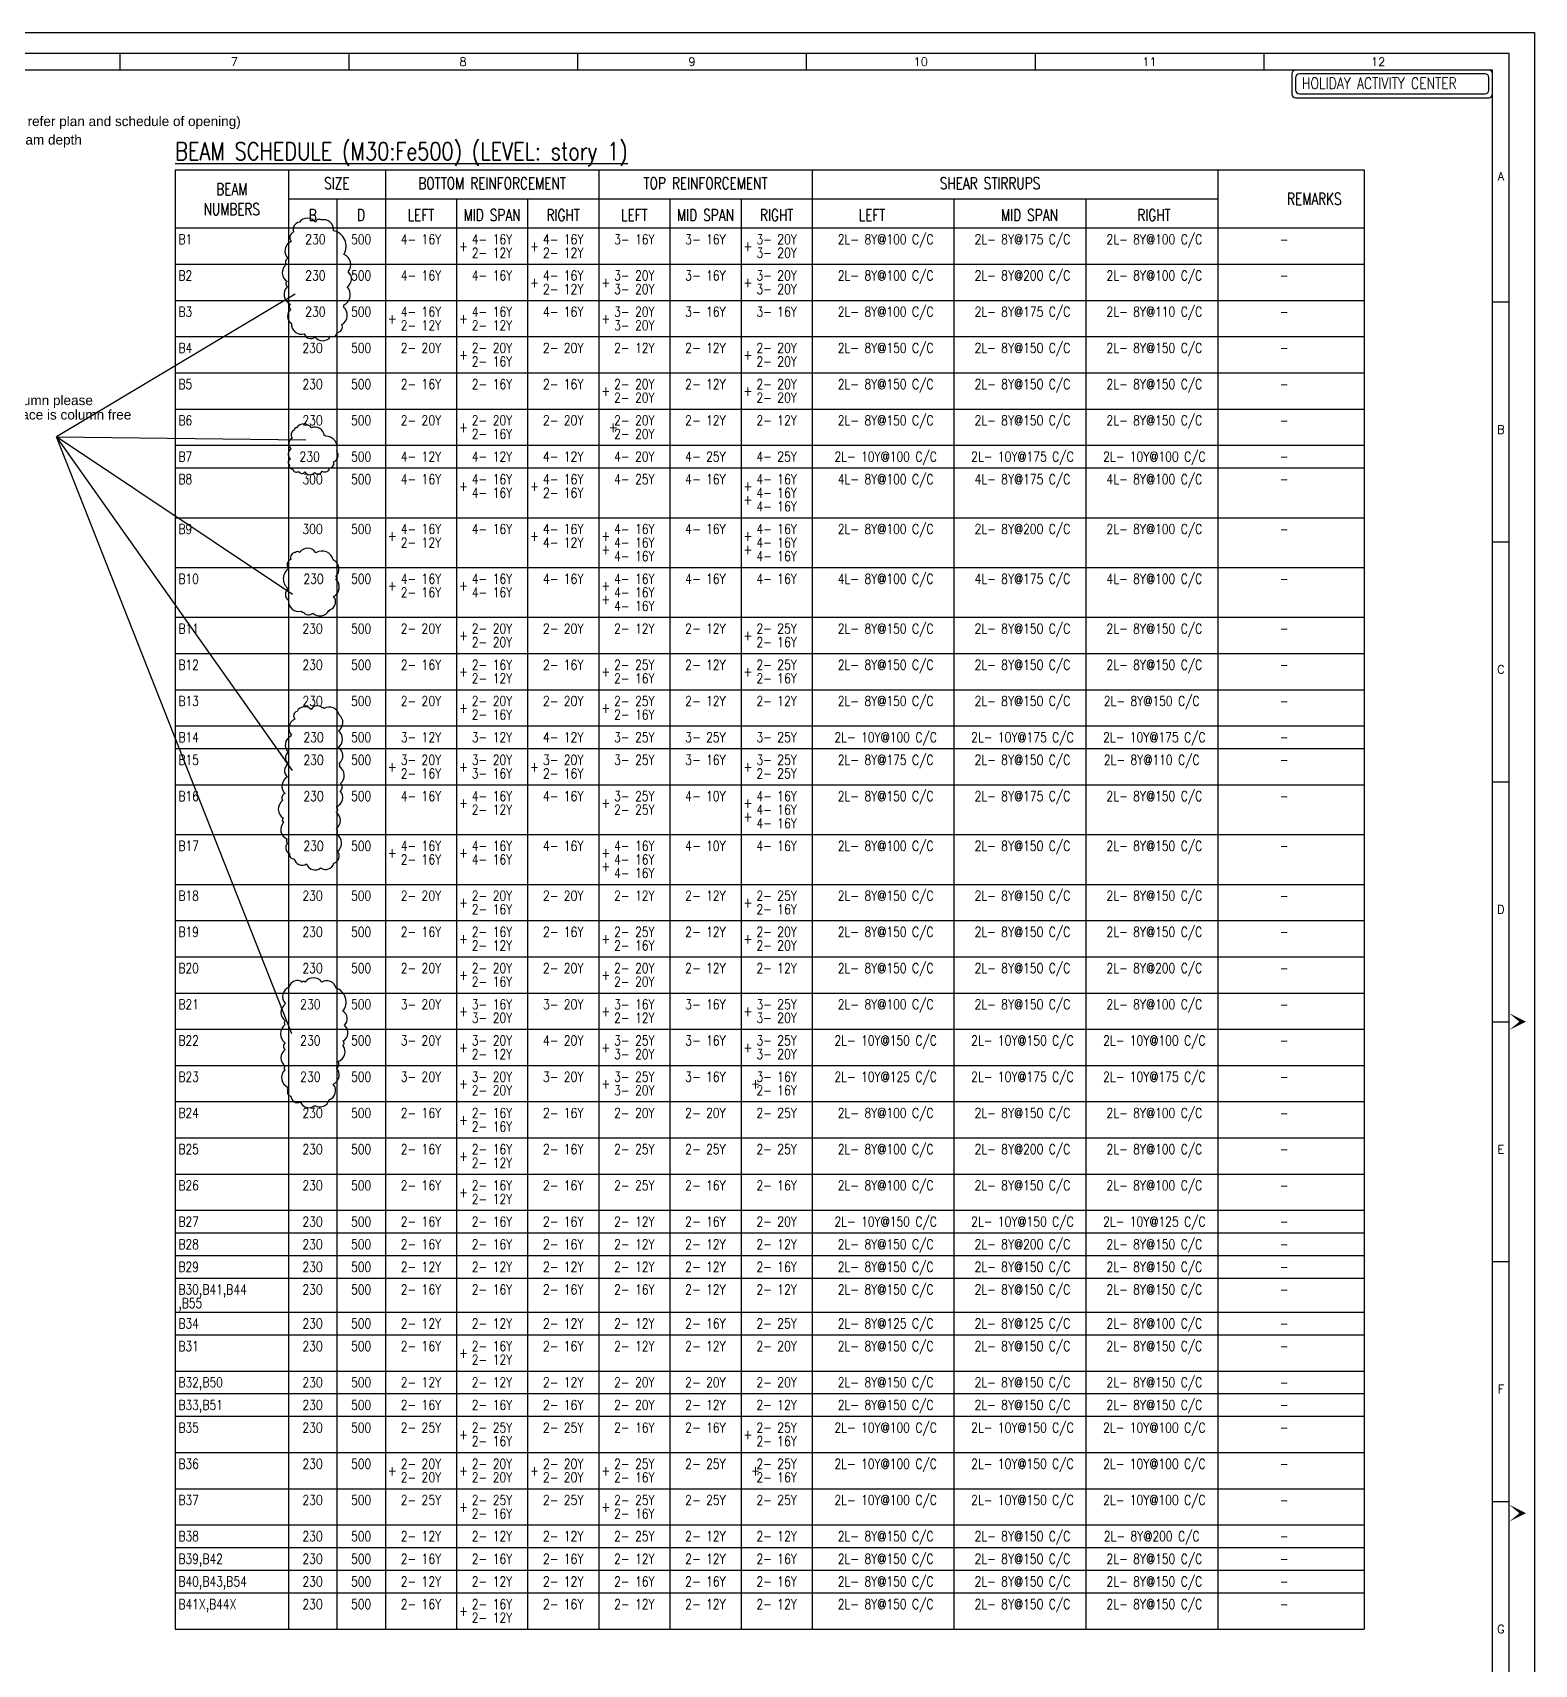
# Model space of a CAD drawing. Header units: millimetres. Extents: x 2659630 to 6742168, y -2425387 to -732288.
# Drawn here: x 4057811 to 4104254, y -1225557 to -1175093 of the extents above; entities that cross this region are included whole.
import ezdxf
from ezdxf.enums import TextEntityAlignment as Align

# ---------------------------------------------------------------- set-up
doc = ezdxf.new("R2010")
doc.units = ezdxf.units.MM
for name, color, linetype in [('FRAME TABLE', 5, 'Continuous'), ('PNA', 8, 'Continuous'), ('REVISION CLOUD', 7, 'Continuous'), ('S-TITIL', 6, 'Continuous'), ('Schedule Border', 60, 'Continuous'), ('TEXT MIDIUM', 2, 'Continuous'), ('TEXT SHEDULE BEAM', 4, 'Continuous'), ('TITLE', 6, 'Continuous')]:
    doc.layers.add(name, color=color, linetype=linetype)
doc.layers.add('licensing text', color=7, linetype='Continuous', lineweight=5)
doc.styles.add('Arial', font='arial.ttf', dxfattribs={"height": 123})
doc.styles.add('ROMANS', font='r.shx', dxfattribs={"width": 0.7})

# ---------------------------------------------------------------- blocks, each defined once
blk = doc.blocks.new('FOLDER')
at = {"layer": 'PNA'}
for points in [[(-1250, 2500), (0, 0), (0, 1000)], [(1250, 2500), (0, 0), (0, 1000)]]:
    blk.add_solid(points, dxfattribs=at)
blk = doc.blocks.new('A1_SHEET.')
at = {"flags": 128}
blk.add_lwpolyline([(0, 0), (0, 594), (841, 594), (841, 0)], close=True, dxfattribs=at)
at = {"layer": 'PNA'}
for p, q in [((418, 587.8), (418, 582.8)), ((486.42, 587.8), (486.42, 582.8)), ((554.83, 587.8), (554.83, 582.8)), ((623.25, 587.8), (623.25, 582.8)), ((691.67, 587.8), (691.67, 582.8)), ((760.08, 587.8), (760.08, 582.8)), ((828.5, 513.45), (833.5, 513.45)), ((828.5, 441.7), (833.5, 441.7)), ((828.5, 369.95), (833.5, 369.95)), ((828.5, 298.2), (833.5, 298.2)), ((828.5, 226.45), (833.5, 226.45)), ((828.5, 154.7), (833.5, 154.7))]:
    blk.add_line(p, q, dxfattribs=at)
at = {"layer": 'PNA', "color": 1}
for points in [[(7.5, 6.2), (833.5, 6.2), (833.5, 587.8), (7.5, 587.8)], [(17.5, 11.2), (828.5, 11.2), (828.5, 582.8), (17.5, 582.8)]]:
    blk.add_lwpolyline(points, close=True, dxfattribs=at)
at = {"layer": 'PNA', "xscale": 0.0020000000001672, "yscale": 0.0020000000001672, "zscale": 0.0020000000001672, "rotation": 90}
for p in [(838.5, 298.2), (838.5, 151.2)]:
    blk.add_blockref('FOLDER', p, dxfattribs=at)
at = {"layer": 'PNA', "style": 'ROMANS'}
for s, p in [('7', (452.22, 585.3)), ('8', (520.63, 585.3)), ('9', (589.05, 585.3)), ('10', (657.47, 585.3)), ('11', (725.88, 585.3)), ('12', (794.3, 585.3)), ('A', (831, 551.05)), ('B', (831, 475.3)), ('C', (831, 403.55)), ('D', (831, 331.8)), ('E', (831, 260.05)), ('F', (831, 188.3)), ('G', (831, 116.55))]:
    blk.add_text(s, height=2.5, dxfattribs=at).set_placement(p, align=Align.MIDDLE)

msp = doc.modelspace()

# ---------------------------------------------------------------- linework, layer by layer
at = {"layer": 'FRAME TABLE', "color": 7}
for p, q in [((4062219.478, -1179334.581), (4062219.478, -1181134.581)), ((4062219.478, -1179334.581), (4098991.937, -1179334.581)), ((4065719.478, -1179334.581), (4065719.478, -1181134.581)), ((4068719.478, -1179334.581), (4068719.478, -1181134.581)), ((4075319.478, -1179334.581), (4075319.478, -1181134.581)), ((4081919.478, -1179334.581), (4081919.478, -1181134.581)), ((4094461.248, -1179334.581), (4094461.248, -1181134.581)), ((4098991.937, -1179334.581), (4098991.937, -1181134.581)), ((4067219.478, -1180234.581), (4067219.478, -1181134.581)), ((4070919.478, -1180234.581), (4070919.478, -1181134.581)), ((4073119.478, -1180234.581), (4073119.478, -1181134.581)), ((4077519.478, -1180234.581), (4077519.478, -1181134.581)), ((4079719.478, -1180234.581), (4079719.478, -1181134.581)), ((4086300.068, -1180234.581), (4086300.068, -1181134.581)), ((4090380.658, -1180234.581), (4090380.658, -1181134.581)), ((4062219.478, -1181134.581), (4062219.478, -1224464.581)), ((4062219.478, -1181134.581), (4098991.937, -1181134.581)), ((4065719.478, -1181134.581), (4065719.478, -1224464.581)), ((4067219.478, -1181134.581), (4067219.478, -1224464.581)), ((4068719.478, -1181134.581), (4068719.478, -1224464.581)), ((4070919.478, -1181134.581), (4070919.478, -1224464.581)), ((4073119.478, -1181134.581), (4073119.478, -1224464.581)), ((4075319.478, -1181134.581), (4075319.478, -1224464.581)), ((4077519.478, -1181134.581), (4077519.478, -1224464.581)), ((4079719.478, -1181134.581), (4079719.478, -1224464.581)), ((4081919.478, -1181134.581), (4081919.478, -1224464.581)), ((4086300.068, -1181134.581), (4086300.068, -1224464.581)), ((4090380.658, -1181134.581), (4090380.658, -1224464.581)), ((4094461.248, -1181134.581), (4094461.248, -1224464.581)), ((4098991.937, -1181134.581), (4098991.937, -1224464.581)), ((4062219.478, -1224464.581), (4098991.937, -1224464.581))]:
    msp.add_line(p, q, dxfattribs=at)
at = {"layer": 'FRAME TABLE'}
for p, q in [((4065719.478, -1180234.581), (4094461.248, -1180234.581)), ((4062219.478, -1182254.581), (4098991.937, -1182254.581)), ((4062219.478, -1183374.581), (4098991.937, -1183374.581)), ((4062219.478, -1184494.581), (4098991.937, -1184494.581)), ((4062219.478, -1184494.581), (4098991.937, -1184494.581)), ((4062219.478, -1185614.581), (4098991.937, -1185614.581)), ((4062219.478, -1186734.581), (4098991.937, -1186734.581)), ((4062219.478, -1187854.581), (4098991.937, -1187854.581)), ((4062219.478, -1187854.581), (4098991.937, -1187854.581)), ((4062219.478, -1188554.581), (4098991.937, -1188554.581)), ((4062219.478, -1190094.581), (4098991.937, -1190094.581)), ((4062219.478, -1191634.581), (4098991.937, -1191634.581)), ((4062219.478, -1193174.581), (4098991.937, -1193174.581)), ((4062219.478, -1193174.581), (4098991.937, -1193174.581)), ((4062219.478, -1194294.581), (4098991.937, -1194294.581)), ((4062219.478, -1195414.581), (4098991.937, -1195414.581)), ((4062219.478, -1196534.581), (4098991.937, -1196534.581)), ((4062219.478, -1196534.581), (4098991.937, -1196534.581)), ((4062219.478, -1197234.581), (4098991.937, -1197234.581)), ((4062219.478, -1198354.581), (4098991.937, -1198354.581)), ((4062219.478, -1199894.581), (4098991.937, -1199894.581)), ((4062219.478, -1201434.581), (4098991.937, -1201434.581)), ((4062219.478, -1201434.581), (4098991.937, -1201434.581)), ((4062219.478, -1202554.581), (4098991.937, -1202554.581)), ((4062219.478, -1203674.581), (4098991.937, -1203674.581)), ((4062219.478, -1204794.581), (4098991.937, -1204794.581)), ((4062219.478, -1204794.581), (4098991.937, -1204794.581)), ((4062219.478, -1205914.581), (4098991.937, -1205914.581)), ((4062219.478, -1207034.581), (4098991.937, -1207034.581)), ((4062219.478, -1208154.581), (4098991.937, -1208154.581)), ((4062219.478, -1208154.581), (4098991.937, -1208154.581)), ((4062219.478, -1209274.581), (4098991.937, -1209274.581)), ((4062219.478, -1210394.581), (4098991.937, -1210394.581)), ((4062219.478, -1211514.581), (4098991.937, -1211514.581)), ((4062219.478, -1212214.581), (4098991.937, -1212214.581)), ((4062219.478, -1212914.581), (4098991.937, -1212914.581)), ((4062219.478, -1213614.581), (4098991.937, -1213614.581)), ((4062219.478, -1214664.581), (4098991.937, -1214664.581)), ((4062219.478, -1215364.581), (4098991.937, -1215364.581)), ((4062219.478, -1216484.581), (4098991.937, -1216484.581)), ((4062219.478, -1217184.581), (4098991.937, -1217184.581)), ((4062219.478, -1217884.581), (4098991.937, -1217884.581)), ((4062219.478, -1219004.581), (4098991.937, -1219004.581)), ((4062219.478, -1220124.581), (4098991.937, -1220124.581)), ((4062219.478, -1221244.581), (4098991.937, -1221244.581)), ((4062219.478, -1221944.581), (4098991.937, -1221944.581)), ((4062219.478, -1222644.581), (4098991.937, -1222644.581)), ((4062219.478, -1223344.581), (4098991.937, -1223344.581))]:
    msp.add_line(p, q, dxfattribs=at)
at = {"layer": 'REVISION CLOUD', "ltscale": 2500}
for points in [[(4067114.594, -1181219.836, 0.52056705), (4066735.768, -1180886.345, 0.52056705), (4066735.768, -1180886.345, 0.52056705), (4066555.378, -1180958.451, 0.52056705), (4066059.3, -1180958.451, 0.52056705), (4065887.926, -1181255.889, 0.52056705), (4065806.753, -1181553.329, 0.52056705), (4065707.537, -1182076.098, 0.52056705), (4065707.537, -1182076.098, 0.52056705), (4065653.421, -1182265.38, 0.52056705), (4065680.479, -1182788.149, 0.52056705), (4065680.479, -1182788.149, 0.52056705), (4065689.5, -1182941.375, 0.52056705), (4065779.695, -1183491.186, 0.52056705), (4065779.695, -1183491.186, 0.52056705), (4065797.732, -1183653.426, 0.52056705), (4065815.774, -1184086.065, 0.52056705), (4066212.631, -1184410.544, 0.52056705), (4066212.631, -1184410.544, 0.52056705), (4066546.357, -1184509.689, 0.52056705), (4067024.394, -1184482.65, 0.52056705), (4067231.846, -1184365.477, 0.52056705), (4067376.162, -1184122.118, 0.52056705), (4067421.257, -1183581.32, 0.52056705), (4067421.257, -1183581.32, 0.52056705), (4067421.257, -1183518.228, 0.52056705), (4067538.515, -1182950.389, 0.52056705), (4067538.515, -1182950.389, 0.52056705), (4067565.572, -1182490.712, 0.52056705), (4067439.299, -1181949.914, 0.52056705), (4067439.299, -1181949.914, 0.52056705), (4067114.594, -1181219.836)], [(4066435.239, -1187319.217, 0.52056705), (4065970.392, -1187310.453, 0.52056705), (4065908.997, -1187380.569, 0.52056705), (4065838.83, -1187634.74, 0.52056705), (4065803.749, -1187967.792, 0.52056705), (4065786.209, -1188274.551, 0.52056705), (4065751.127, -1188476.135, 0.52056705), (4065856.376, -1188590.074, 0.52056705), (4066031.786, -1188668.955, 0.52056705), (4066233.51, -1188677.719, 0.52056705), (4066531.714, -1188695.248, 0.52056705), (4066768.519, -1188660.19, 0.52056705), (4066996.556, -1188555.016, 0.52056705), (4067119.35, -1188362.196, 0.52056705), (4067215.825, -1188046.673, 0.52056705), (4066873.767, -1187573.389, 0.52056705), (4066873.767, -1187573.389, 0.52056705), (4066829.918, -1187555.859, 0.52056705), (4066435.239, -1187319.217)], [(4066572.352, -1191178.439, 0.52056705), (4066059.568, -1191169.603, 0.52056705), (4066059.568, -1191169.603, 0.52056705), (4065944.636, -1191169.603, 0.52056705), (4065794.338, -1191390.476, 0.52056705), (4065723.609, -1191673.194, 0.52056705), (4065723.609, -1192291.636, 0.52056705), (4065723.609, -1192291.636, 0.52056705), (4065723.609, -1192653.867, 0.52056705), (4066112.615, -1192980.759, 0.52056705), (4066112.615, -1192980.759, 0.52056705), (4066183.345, -1193007.263, 0.52056705), (4066475.096, -1193042.604, 0.52056705), (4066970.197, -1192963.09, 0.52056705), (4066970.197, -1192963.09, 0.52056705), (4067014.401, -1192936.585, 0.52056705), (4067120.495, -1192530.177, 0.52056705), (4067191.224, -1192000.085, 0.52056705), (4067191.224, -1192000.085, 0.52056705), (4067191.224, -1191911.735, 0.52056705), (4067102.812, -1191399.312, 0.52056705), (4067102.812, -1191399.312, 0.52056705), (4066572.352, -1191178.439)], [(4067286.15, -1196190.717, 0.52056705), (4066823.648, -1195995.182, 0.52056705), (4066823.648, -1195995.182, 0.52056705), (4066770.282, -1195977.403, 0.52056705), (4066423.407, -1196030.733, 0.52056705), (4065987.588, -1196084.06, 0.52056705), (4065916.433, -1196324.038, 0.52056705), (4065818.6, -1196821.769, 0.52056705), (4065818.6, -1196821.769, 0.52056705), (4065791.917, -1196848.432, 0.52056705), (4065720.762, -1197346.163, 0.52056705), (4065720.762, -1197346.163, 0.52056705), (4065720.762, -1197346.163, 0.52056705), (4065720.762, -1197701.686, 0.52056705), (4065694.079, -1198110.536, 0.52056705), (4065622.924, -1198626.043, 0.52056705), (4065622.924, -1198626.043, 0.52056705), (4065542.875, -1198839.357, 0.52056705), (4065560.663, -1199390.415, 0.52056705), (4065560.663, -1199390.415, 0.52056705), (4065569.558, -1199514.848, 0.52056705), (4065685.185, -1200039.242, 0.52056705), (4065685.185, -1200039.242, 0.52056705), (4065694.079, -1200163.675, 0.52056705), (4065756.339, -1200483.646, 0.52056705), (4065898.644, -1200643.63, 0.52056705), (4066281.097, -1200803.615, 0.52056705), (4066716.915, -1200928.047, 0.52056705), (4067126.051, -1200776.951, 0.52056705), (4067241.678, -1200412.541, 0.52056705), (4067206.1, -1199879.258, 0.52056705), (4067206.1, -1199879.258, 0.52056705), (4067197.206, -1199719.274, 0.52056705), (4067197.206, -1199203.767, 0.52056705), (4067197.206, -1199203.767, 0.52056705), (4067206.1, -1199034.892, 0.52056705), (4067321.727, -1198546.049, 0.52056705), (4067321.727, -1198546.049, 0.52056705), (4067330.621, -1198314.962, 0.52056705), (4067295.044, -1197790.567, 0.52056705), (4067295.044, -1197790.567, 0.52056705), (4067286.15, -1197701.686, 0.52056705), (4067259.467, -1197195.067, 0.52056705), (4067259.467, -1197195.067, 0.52056705), (4067268.361, -1196688.448, 0.52056705), (4067268.361, -1196688.448, 0.52056705), (4067286.15, -1196190.717)], [(4067194.192, -1204642.487, 0.52056705), (4066751.358, -1204456.911, 0.52056705), (4066237.096, -1204456.911, 0.52056705), (4066237.096, -1204456.911, 0.52056705), (4066151.384, -1204456.911, 0.52056705), (4065737.122, -1204613.938, 0.52056705), (4065622.843, -1205113.563, 0.52056705), (4065622.843, -1205113.563, 0.52056705), (4065622.843, -1205142.115, 0.52056705), (4065622.843, -1205656.016, 0.52056705), (4065622.843, -1205656.016, 0.52056705), (4065622.843, -1205770.215, 0.52056705), (4065622.843, -1206341.217, 0.52056705), (4065622.843, -1206341.217, 0.52056705), (4065622.843, -1206541.069, 0.52056705), (4065622.843, -1207054.969, 0.52056705), (4065622.843, -1207054.969, 0.52056705), (4065608.554, -1207169.169, 0.52056705), (4065708.55, -1207711.621, 0.52056705), (4065708.55, -1207711.621, 0.52056705), (4065708.55, -1207811.547, 0.52056705), (4065794.262, -1207982.848, 0.52056705), (4066094.244, -1208168.424, 0.52056705), (4066537.083, -1208268.347, 0.52056705), (4066979.917, -1208097.047, 0.52056705), (4067108.48, -1207611.695, 0.52056705), (4067108.48, -1207611.695, 0.52056705), (4067108.48, -1207611.695, 0.52056705), (4067208.476, -1207112.07, 0.52056705), (4067208.476, -1207112.07, 0.52056705), (4067251.332, -1206912.218, 0.52056705), (4067408.467, -1206412.593, 0.52056705), (4067408.467, -1206412.593, 0.52056705), (4067408.467, -1206284.118, 0.52056705), (4067451.323, -1205784.491, 0.52056705), (4067451.323, -1205784.491, 0.52056705), (4067408.467, -1205356.24, 0.52056705), (4067194.192, -1204642.487)]]:
    msp.add_lwpolyline(points, format="xyb", dxfattribs=at)
for points in [[(4065927.088, -1183184.703), (4058551.657, -1187595.388), (4066256.435, -1187685.971)], [(4065850.427, -1192472.752), (4058551.657, -1187595.388)], [(4065822.753, -1206055.716), (4058551.657, -1187595.388)], [(4065850.56, -1197915.453), (4058556.234, -1187607.008)]]:
    msp.add_lwpolyline(points, dxfattribs=at)
at = {"layer": 'Schedule Border'}
msp.add_line((4062219.478, -1181134.581), (4098991.937, -1181134.581), dxfattribs=at)
at = {"layer": 'TITLE', "color": 2}
for points in [[(4102844.581, -1176250.603), (4096869.659, -1176250.603, 0.414213562), (4096752.992, -1176367.269), (4096752.992, -1176989.492, 0.414213562), (4096869.659, -1177106.158), (4102844.581, -1177106.158, 0.414213562), (4102961.248, -1176989.492), (4102961.248, -1176367.269, 0.414213562)], [(4102727.915, -1176367.269), (4096986.325, -1176367.269, 0.414213562), (4096869.659, -1176483.936), (4096869.659, -1176872.825, 0.414213562), (4096986.325, -1176989.492), (4102727.915, -1176989.492, 0.414213562), (4102844.581, -1176872.825), (4102844.581, -1176483.936, 0.414213562)]]:
    msp.add_lwpolyline(points, format="xyb", close=True, dxfattribs=at)

# ---------------------------------------------------------------- block references
at = {"xscale": 103.4096789536267, "yscale": 103.4096789536267, "zscale": 103.4096789536267}
msp.add_blockref('A1_SHEET.', (4017286.329, -1236518.147), dxfattribs=at)

# ---------------------------------------------------------------- texts
at = {"layer": 'licensing text', "style": 'Arial'}
for s, p in [("door height ('HD2' refer plan and schedule of opening)", (4054186.975, -1177982.783)), ('is clashing with beam depth', (4054186.975, -1178554.876)), ('No column please', (4056320.812, -1186612.094)), ('the space is column free', (4056320.812, -1187058.274))]:
    msp.add_text(s, height=300, rotation=359.999975, dxfattribs=at).set_placement(p)
at = {"layer": 'REVISION CLOUD', "ltscale": 2500, "style": 'ROMANS', "width": 0.8}
for p in [(4066555.714, -1181484.581), (4066555.714, -1182604.581), (4066555.714, -1183724.581), (4066378.961, -1188204.581), (4066499.688, -1191984.581), (4066499.688, -1196884.581), (4066499.688, -1197584.581), (4066499.688, -1198704.581), (4066499.688, -1200244.581), (4066400.528, -1205144.581), (4066400.528, -1206264.581), (4066400.528, -1207384.581)]:
    msp.add_text('230', height=304, dxfattribs=at).set_placement(p, align=Align.MIDDLE_CENTER)
at = {"layer": 'S-TITIL', "style": 'ROMANS', "width": 0.8}
msp.add_text('HOLIDAY ACTIVITY CENTER', height=350, dxfattribs=at).set_placement((4097065.656, -1176660.095), align=Align.MIDDLE_LEFT)
at = {"layer": 'TEXT MIDIUM', "style": 'ROMANS', "width": 0.75}
for s, p in [('BEAM', (4063969.478, -1179934.581)), ('REMARKS', (4097450.167, -1180234.581)), ('B', (4066469.478, -1180734.581)), ('D', (4067969.478, -1180734.581)), ('LEFT', (4069819.478, -1180734.581)), ('MID SPAN', (4072019.478, -1180734.581)), ('RIGHT', (4074219.478, -1180734.581)), ('LEFT', (4076419.478, -1180734.581)), ('MID SPAN', (4078619.478, -1180734.581)), ('RIGHT', (4080819.478, -1180734.581)), ('LEFT', (4083769.478, -1180734.581)), ('MID SPAN', (4088639.478, -1180734.581)), ('RIGHT', (4092489.478, -1180734.581))]:
    msp.add_text(s, height=364.8, dxfattribs=at).set_placement(p, align=Align.MIDDLE)
for s, p in [('SIZE', (4067219.478, -1179934.581)), ('BOTTOM REINFORCEMENT', (4072019.478, -1179934.581)), ('TOP REINFORCEMENT', (4078619.478, -1179934.581)), ('SHEAR STIRRUPS', (4087419.478, -1179934.581)), ('NUMBERS', (4063969.478, -1180734.581))]:
    msp.add_text(s, height=364.8, dxfattribs=at).set_placement(p, align=Align.CENTER)
at = {"layer": 'TEXT SHEDULE BEAM', "style": 'ROMANS', "width": 0.8}
for s, p in [('B1', (4062319.478, -1181484.581)), ('B2', (4062319.478, -1182604.581)), ('B3', (4062319.478, -1183724.581)), ('B4', (4062319.478, -1184844.581)), ('B5', (4062319.478, -1185964.581)), ('B6', (4062319.478, -1187084.581)), ('B7', (4062319.478, -1188204.581)), ('B8', (4062319.478, -1188904.581)), ('B9', (4062319.478, -1190444.581)), ('B10', (4062319.478, -1191984.581)), ('B11', (4062319.478, -1193524.581)), ('B12', (4062319.478, -1194644.581)), ('B13', (4062319.478, -1195764.581)), ('B14', (4062319.478, -1196884.581)), ('B15', (4062319.478, -1197584.581)), ('B16', (4062319.478, -1198704.581)), ('B17', (4062319.478, -1200244.581)), ('B18', (4062319.478, -1201784.581)), ('B19', (4062319.478, -1202904.581)), ('B20', (4062319.478, -1204024.581)), ('B21', (4062319.478, -1205144.581)), ('B22', (4062319.478, -1206264.581)), ('B23', (4062319.478, -1207384.581)), ('B24', (4062319.478, -1208504.581)), ('B25', (4062319.478, -1209624.581)), ('B26', (4062319.478, -1210744.581)), ('B27', (4062319.478, -1211864.581)), ('B28', (4062319.478, -1212564.581)), ('B29', (4062319.478, -1213264.581)), ('B30,B41,B44', (4062319.478, -1213964.581)), (',B55', (4062319.478, -1214384.581)), ('B34', (4062319.478, -1215014.581)), ('B31', (4062319.478, -1215714.581)), ('B32,B50', (4062319.478, -1216834.581)), ('B33,B51', (4062319.478, -1217534.581)), ('B35', (4062319.478, -1218234.581)), ('B36', (4062319.478, -1219354.581)), ('B37', (4062319.478, -1220474.581)), ('B38', (4062319.478, -1221594.581)), ('B39,B42', (4062319.478, -1222294.581)), ('B40,B43,B54', (4062319.478, -1222994.581)), ('B41X,B44X', (4062319.478, -1223694.581))]:
    msp.add_text(s, height=304, dxfattribs=at).set_placement(p, align=Align.MIDDLE_LEFT)
for s, p in [('500', (4067969.478, -1181484.581)), ('4- 16Y', (4069819.478, -1181484.581)), ('4- 16Y', (4072019.478, -1181484.581)), ('4- 16Y', (4074219.478, -1181484.581)), ('3- 16Y', (4076419.478, -1181484.581)), ('3- 16Y', (4078619.478, -1181484.581)), ('3- 20Y', (4080819.478, -1181484.581)), (' 2L- 8Y@100 C/C', (4084109.773, -1181484.581)), (' 2L- 8Y@175 C/C', (4088340.363, -1181484.581)), (' 2L- 8Y@100 C/C', (4092420.953, -1181484.581)), ('+', (4071134.409, -1181694.581)), ('2- 12Y', (4072019.478, -1181904.581)), ('+', (4073334.409, -1181694.581)), ('2- 12Y', (4074219.478, -1181904.581)), ('+', (4079934.409, -1181694.581)), ('3- 20Y', (4080819.478, -1181904.581)), ('-', (4096519.021, -1181484.581)), ('500', (4067969.478, -1182604.581)), ('4- 16Y', (4069819.478, -1182604.581)), ('4- 16Y', (4072019.478, -1182604.581)), ('+', (4073334.409, -1182814.581)), ('4- 16Y', (4074219.478, -1182604.581)), ('2- 12Y', (4074219.478, -1183024.581)), ('+', (4075534.409, -1182814.581)), ('3- 20Y', (4076419.478, -1182604.581)), ('3- 20Y', (4076419.478, -1183024.581)), ('3- 16Y', (4078619.478, -1182604.581)), ('+', (4079934.409, -1182814.581)), ('3- 20Y', (4080819.478, -1182604.581)), ('3- 20Y', (4080819.478, -1183024.581)), (' 2L- 8Y@100 C/C', (4084109.773, -1182604.581)), (' 2L- 8Y@200 C/C', (4088340.363, -1182604.581)), (' 2L- 8Y@100 C/C', (4092420.953, -1182604.581)), ('-', (4096519.021, -1182604.581)), ('500', (4067969.478, -1183724.581)), ('+', (4068934.409, -1183934.581)), ('4- 16Y', (4069819.478, -1183724.581)), ('+', (4071134.409, -1183934.581)), ('4- 16Y', (4072019.478, -1183724.581)), ('4- 16Y', (4074219.478, -1183724.581)), ('+', (4075534.409, -1183934.581)), ('3- 20Y', (4076419.478, -1183724.581)), ('3- 16Y', (4078619.478, -1183724.581)), ('3- 16Y', (4080819.478, -1183724.581)), (' 2L- 8Y@100 C/C', (4084109.773, -1183724.581)), (' 2L- 8Y@175 C/C', (4088340.363, -1183724.581)), (' 2L- 8Y@110 C/C', (4092420.953, -1183724.581)), ('-', (4096519.021, -1183724.581)), ('2- 12Y', (4069819.478, -1184144.581)), ('2- 12Y', (4072019.478, -1184144.581)), ('3- 20Y', (4076419.478, -1184144.581)), ('230', (4066469.478, -1184844.581)), ('500', (4067969.478, -1184844.581)), ('2- 20Y', (4069819.478, -1184844.581)), ('2- 20Y', (4072019.478, -1184844.581)), ('2- 20Y', (4074219.478, -1184844.581)), ('2- 12Y', (4076419.478, -1184844.581)), ('2- 12Y', (4078619.478, -1184844.581)), ('2- 20Y', (4080819.478, -1184844.581)), (' 2L- 8Y@150 C/C', (4084109.773, -1184844.581)), (' 2L- 8Y@150 C/C', (4088340.363, -1184844.581)), (' 2L- 8Y@150 C/C', (4092420.953, -1184844.581)), ('-', (4096519.021, -1184844.581)), ('+', (4071134.409, -1185054.581)), ('2- 16Y', (4072019.478, -1185264.581)), ('+', (4079934.409, -1185054.581)), ('2- 20Y', (4080819.478, -1185264.581)), ('230', (4066469.478, -1185964.581)), ('500', (4067969.478, -1185964.581)), ('2- 16Y', (4069819.478, -1185964.581)), ('2- 16Y', (4072019.478, -1185964.581)), ('2- 16Y', (4074219.478, -1185964.581)), ('2- 20Y', (4076419.478, -1185964.581)), ('2- 12Y', (4078619.478, -1185964.581)), ('2- 20Y', (4080819.478, -1185964.581)), (' 2L- 8Y@150 C/C', (4084109.773, -1185964.581)), (' 2L- 8Y@150 C/C', (4088340.363, -1185964.581)), (' 2L- 8Y@150 C/C', (4092420.953, -1185964.581)), ('+', (4075534.409, -1186174.581)), ('2- 20Y', (4076419.478, -1186384.581)), ('+', (4079934.409, -1186174.581)), ('2- 20Y', (4080819.478, -1186384.581)), ('-', (4096519.021, -1185964.581)), (' 2L- 8Y@150 C/C', (4084109.773, -1187084.581)), (' 2L- 8Y@150 C/C', (4088340.363, -1187084.581)), (' 2L- 8Y@150 C/C', (4092420.953, -1187084.581)), ('230', (4066469.478, -1187084.581)), ('500', (4067969.478, -1187084.581)), ('2- 20Y', (4069819.478, -1187084.581)), ('+', (4071134.409, -1187294.581)), ('2- 20Y', (4072019.478, -1187084.581)), ('2- 16Y', (4072019.478, -1187504.581)), ('2- 20Y', (4074219.478, -1187084.581)), ('+', (4075769.478, -1187294.581)), ('2- 20Y', (4076419.478, -1187084.581)), ('2- 20Y', (4076419.478, -1187504.581)), ('2- 12Y', (4078619.478, -1187084.581)), ('2- 12Y', (4080819.478, -1187084.581)), ('-', (4096519.021, -1187084.581)), ('500', (4067969.478, -1188204.581)), ('4- 12Y', (4069819.478, -1188204.581)), ('4- 12Y', (4072019.478, -1188204.581)), ('4- 12Y', (4074219.478, -1188204.581)), ('4- 20Y', (4076419.478, -1188204.581)), ('4- 25Y', (4078619.478, -1188204.581)), ('4- 25Y', (4080819.478, -1188204.581)), (' 2L- 10Y@100 C/C', (4084109.773, -1188204.581)), (' 2L- 10Y@175 C/C', (4088340.363, -1188204.581)), (' 2L- 10Y@100 C/C', (4092420.953, -1188204.581)), ('-', (4096519.021, -1188204.581)), ('-', (4096519.021, -1188204.581)), ('300', (4066469.478, -1188904.581)), ('500', (4067969.478, -1188904.581)), ('4- 16Y', (4069819.478, -1188904.581)), ('4- 16Y', (4072019.478, -1188904.581)), ('4- 16Y', (4074219.478, -1188904.581)), ('4- 25Y', (4076419.478, -1188904.581)), ('4- 16Y', (4078619.478, -1188904.581)), ('4- 16Y', (4080819.478, -1188904.581)), (' 4L- 8Y@100 C/C', (4084109.773, -1188904.581)), (' 4L- 8Y@175 C/C', (4088340.363, -1188904.581)), (' 4L- 8Y@100 C/C', (4092420.953, -1188904.581)), ('-', (4096519.021, -1188904.581)), ('+', (4071134.409, -1189114.581)), ('4- 16Y', (4072019.478, -1189324.581)), ('+', (4073334.409, -1189114.581)), ('2- 16Y', (4074219.478, -1189324.581)), ('+', (4079934.409, -1189114.581)), ('+', (4079934.409, -1189534.581)), ('4- 16Y', (4080819.478, -1189324.581)), ('4- 16Y', (4080819.478, -1189744.581)), ('300', (4066469.478, -1190444.581)), ('500', (4067969.478, -1190444.581)), ('4- 16Y', (4069819.478, -1190444.581)), ('4- 16Y', (4072019.478, -1190444.581)), ('4- 16Y', (4074219.478, -1190444.581)), ('4- 16Y', (4076419.478, -1190444.581)), ('4- 16Y', (4078619.478, -1190444.581)), ('4- 16Y', (4080819.478, -1190444.581)), (' 2L- 8Y@100 C/C', (4084109.773, -1190444.581)), (' 2L- 8Y@200 C/C', (4088340.363, -1190444.581)), (' 2L- 8Y@100 C/C', (4092420.953, -1190444.581)), ('+', (4068934.409, -1190654.581)), ('2- 12Y', (4069819.478, -1190864.581)), ('+', (4073334.409, -1190654.581)), ('4- 12Y', (4074219.478, -1190864.581)), ('+', (4075534.409, -1190654.581)), ('4- 16Y', (4076419.478, -1190864.581)), ('+', (4079934.409, -1190654.581)), ('4- 16Y', (4080819.478, -1190864.581)), ('-', (4096519.021, -1190444.581)), ('+', (4075534.409, -1191074.581)), ('4- 16Y', (4076419.478, -1191284.581)), ('+', (4079934.409, -1191074.581)), ('4- 16Y', (4080819.478, -1191284.581)), ('500', (4067969.478, -1191984.581)), ('4- 16Y', (4069819.478, -1191984.581)), ('4- 16Y', (4072019.478, -1191984.581)), ('4- 16Y', (4074219.478, -1191984.581)), ('4- 16Y', (4076419.478, -1191984.581)), ('4- 16Y', (4078619.478, -1191984.581)), ('4- 16Y', (4080819.478, -1191984.581)), (' 4L- 8Y@100 C/C', (4084109.773, -1191984.581)), (' 4L- 8Y@175 C/C', (4088340.363, -1191984.581)), (' 4L- 8Y@100 C/C', (4092420.953, -1191984.581)), ('+', (4068934.409, -1192194.581)), ('2- 16Y', (4069819.478, -1192404.581)), ('+', (4071134.409, -1192194.581)), ('4- 16Y', (4072019.478, -1192404.581)), ('+', (4075534.409, -1192194.581)), ('4- 16Y', (4076419.478, -1192404.581)), ('-', (4096519.021, -1191984.581)), ('+', (4075534.409, -1192614.581)), ('4- 16Y', (4076419.478, -1192824.581)), ('230', (4066469.478, -1193524.581)), ('500', (4067969.478, -1193524.581)), ('2- 20Y', (4069819.478, -1193524.581)), ('2- 20Y', (4072019.478, -1193524.581)), ('2- 20Y', (4074219.478, -1193524.581)), ('2- 12Y', (4076419.478, -1193524.581)), ('2- 12Y', (4078619.478, -1193524.581)), ('2- 25Y', (4080819.478, -1193524.581)), (' 2L- 8Y@150 C/C', (4084109.773, -1193524.581)), (' 2L- 8Y@150 C/C', (4088340.363, -1193524.581)), (' 2L- 8Y@150 C/C', (4092420.953, -1193524.581)), ('+', (4071134.409, -1193734.581)), ('2- 20Y', (4072019.478, -1193944.581)), ('+', (4079934.409, -1193734.581)), ('2- 16Y', (4080819.478, -1193944.581)), ('-', (4096519.021, -1193524.581)), ('-', (4096519.021, -1193524.581)), ('230', (4066469.478, -1194644.581)), ('500', (4067969.478, -1194644.581)), ('2- 16Y', (4069819.478, -1194644.581)), ('2- 16Y', (4072019.478, -1194644.581)), ('2- 16Y', (4074219.478, -1194644.581)), ('2- 25Y', (4076419.478, -1194644.581)), ('2- 12Y', (4078619.478, -1194644.581)), ('2- 25Y', (4080819.478, -1194644.581)), (' 2L- 8Y@150 C/C', (4084109.773, -1194644.581)), (' 2L- 8Y@150 C/C', (4088340.363, -1194644.581)), (' 2L- 8Y@150 C/C', (4092420.953, -1194644.581)), ('+', (4071134.409, -1194854.581)), ('2- 12Y', (4072019.478, -1195064.581)), ('+', (4075534.409, -1194854.581)), ('2- 16Y', (4076419.478, -1195064.581)), ('+', (4079934.409, -1194854.581)), ('2- 16Y', (4080819.478, -1195064.581)), ('-', (4096519.021, -1194644.581)), ('230', (4066469.478, -1195764.581)), ('500', (4067969.478, -1195764.581)), ('2- 20Y', (4069819.478, -1195764.581)), ('+', (4071134.409, -1195974.581)), ('2- 20Y', (4072019.478, -1195764.581)), ('2- 20Y', (4074219.478, -1195764.581)), ('+', (4075534.409, -1195974.581)), ('2- 25Y', (4076419.478, -1195764.581)), ('2- 12Y', (4078619.478, -1195764.581)), ('2- 12Y', (4080819.478, -1195764.581)), (' 2L- 8Y@150 C/C', (4084109.773, -1195764.581)), (' 2L- 8Y@150 C/C', (4088340.363, -1195764.581)), ('2L- 8Y@150 C/C', (4092420.953, -1195764.581)), ('-', (4096519.021, -1195764.581)), ('2- 16Y', (4072019.478, -1196184.581)), ('2- 16Y', (4076419.478, -1196184.581)), ('500', (4067969.478, -1196884.581)), ('3- 12Y', (4069819.478, -1196884.581)), ('3- 12Y', (4072019.478, -1196884.581)), ('4- 12Y', (4074219.478, -1196884.581)), ('3- 25Y', (4076419.478, -1196884.581)), ('3- 25Y', (4078619.478, -1196884.581)), ('3- 25Y', (4080819.478, -1196884.581)), (' 2L- 10Y@100 C/C', (4084109.773, -1196884.581)), (' 2L- 10Y@175 C/C', (4088340.363, -1196884.581)), (' 2L- 10Y@175 C/C', (4092420.953, -1196884.581)), ('-', (4096519.021, -1196884.581)), ('500', (4067969.478, -1197584.581)), ('3- 20Y', (4069819.478, -1197584.581)), ('3- 20Y', (4072019.478, -1197584.581)), ('3- 20Y', (4074219.478, -1197584.581)), ('3- 25Y', (4076419.478, -1197584.581)), ('3- 16Y', (4078619.478, -1197584.581)), ('3- 25Y', (4080819.478, -1197584.581)), (' 2L- 8Y@175 C/C', (4084109.773, -1197584.581)), (' 2L- 8Y@150 C/C', (4088340.363, -1197584.581)), ('2L- 8Y@110 C/C', (4092420.953, -1197584.581)), ('+', (4068934.409, -1197794.581)), ('2- 16Y', (4069819.478, -1198004.581)), ('+', (4071134.409, -1197794.581)), ('3- 16Y', (4072019.478, -1198004.581)), ('+', (4073334.409, -1197794.581)), ('2- 16Y', (4074219.478, -1198004.581)), ('+', (4079934.409, -1197794.581)), ('2- 25Y', (4080819.478, -1198004.581)), ('-', (4096519.021, -1197584.581)), (' 2L- 8Y@150 C/C', (4084109.773, -1198704.581)), (' 2L- 8Y@175 C/C', (4088340.363, -1198704.581)), (' 2L- 8Y@150 C/C', (4092420.953, -1198704.581)), ('500', (4067969.478, -1198704.581)), ('4- 16Y', (4069819.478, -1198704.581)), ('+', (4071134.409, -1198914.581)), ('4- 16Y', (4072019.478, -1198704.581)), ('2- 12Y', (4072019.478, -1199124.581)), ('4- 16Y', (4074219.478, -1198704.581)), ('+', (4075534.409, -1198914.581)), ('3- 25Y', (4076419.478, -1198704.581)), ('2- 25Y', (4076419.478, -1199124.581)), ('4- 10Y', (4078619.478, -1198704.581)), ('+', (4079934.409, -1198914.581)), ('4- 16Y', (4080819.478, -1198704.581)), ('4- 16Y', (4080819.478, -1199124.581)), ('-', (4096519.021, -1198704.581)), ('+', (4079934.409, -1199334.581)), ('4- 16Y', (4080819.478, -1199544.581)), (' 2L- 8Y@100 C/C', (4084109.773, -1200244.581)), (' 2L- 8Y@150 C/C', (4088340.363, -1200244.581)), (' 2L- 8Y@150 C/C', (4092420.953, -1200244.581)), ('500', (4067969.478, -1200244.581)), ('+', (4068934.409, -1200454.581)), ('4- 16Y', (4069819.478, -1200244.581)), ('2- 16Y', (4069819.478, -1200664.581)), ('+', (4071134.409, -1200454.581)), ('4- 16Y', (4072019.478, -1200244.581)), ('4- 16Y', (4072019.478, -1200664.581)), ('4- 16Y', (4074219.478, -1200244.581)), ('+', (4075534.409, -1200454.581)), ('4- 16Y', (4076419.478, -1200244.581)), ('4- 16Y', (4076419.478, -1200664.581)), ('4- 10Y', (4078619.478, -1200244.581)), ('4- 16Y', (4080819.478, -1200244.581)), ('-', (4096519.021, -1200244.581)), ('+', (4075534.409, -1200874.581)), ('4- 16Y', (4076419.478, -1201084.581)), ('230', (4066469.478, -1201784.581)), ('500', (4067969.478, -1201784.581)), ('2- 20Y', (4069819.478, -1201784.581)), ('+', (4071134.409, -1201994.581)), ('2- 20Y', (4072019.478, -1201784.581)), ('2- 16Y', (4072019.478, -1202204.581)), ('2- 20Y', (4074219.478, -1201784.581)), ('2- 12Y', (4076419.478, -1201784.581)), ('2- 12Y', (4078619.478, -1201784.581)), ('+', (4079934.409, -1201994.581)), ('2- 25Y', (4080819.478, -1201784.581)), ('2- 16Y', (4080819.478, -1202204.581)), (' 2L- 8Y@150 C/C', (4084109.773, -1201784.581)), (' 2L- 8Y@150 C/C', (4088340.363, -1201784.581)), (' 2L- 8Y@150 C/C', (4092420.953, -1201784.581)), ('-', (4096519.021, -1201784.581)), ('230', (4066469.478, -1202904.581)), ('500', (4067969.478, -1202904.581)), ('2- 16Y', (4069819.478, -1202904.581)), ('+', (4071134.409, -1203114.581)), ('2- 16Y', (4072019.478, -1202904.581)), ('2- 16Y', (4074219.478, -1202904.581)), ('+', (4075534.409, -1203114.581)), ('2- 25Y', (4076419.478, -1202904.581)), ('2- 12Y', (4078619.478, -1202904.581)), ('+', (4079934.409, -1203114.581)), ('2- 20Y', (4080819.478, -1202904.581)), (' 2L- 8Y@150 C/C', (4084109.773, -1202904.581)), (' 2L- 8Y@150 C/C', (4088340.363, -1202904.581)), (' 2L- 8Y@150 C/C', (4092420.953, -1202904.581)), ('-', (4096519.021, -1202904.581)), ('2- 12Y', (4072019.478, -1203324.581)), ('2- 16Y', (4076419.478, -1203324.581)), ('2- 20Y', (4080819.478, -1203324.581)), ('230', (4066469.478, -1204024.581)), ('500', (4067969.478, -1204024.581)), ('2- 20Y', (4069819.478, -1204024.581)), ('2- 20Y', (4072019.478, -1204024.581)), ('2- 20Y', (4074219.478, -1204024.581)), ('2- 20Y', (4076419.478, -1204024.581)), ('2- 12Y', (4078619.478, -1204024.581)), ('2- 12Y', (4080819.478, -1204024.581)), (' 2L- 8Y@150 C/C', (4084109.773, -1204024.581)), (' 2L- 8Y@150 C/C', (4088340.363, -1204024.581)), (' 2L- 8Y@200 C/C', (4092420.953, -1204024.581)), ('-', (4096519.021, -1204024.581)), ('+', (4071134.409, -1204234.581)), ('2- 16Y', (4072019.478, -1204444.581)), ('+', (4075534.409, -1204234.581)), ('2- 20Y', (4076419.478, -1204444.581)), ('500', (4067969.478, -1205144.581)), ('3- 20Y', (4069819.478, -1205144.581)), ('3- 16Y', (4072019.478, -1205144.581)), ('3- 20Y', (4074219.478, -1205144.581)), ('3- 16Y', (4076419.478, -1205144.581)), ('3- 16Y', (4078619.478, -1205144.581)), ('3- 25Y', (4080819.478, -1205144.581)), (' 2L- 8Y@100 C/C', (4084109.773, -1205144.581)), (' 2L- 8Y@150 C/C', (4088340.363, -1205144.581)), (' 2L- 8Y@100 C/C', (4092420.953, -1205144.581)), ('+', (4071134.409, -1205354.581)), ('3- 20Y', (4072019.478, -1205564.581)), ('+', (4075534.409, -1205354.581)), ('2- 12Y', (4076419.478, -1205564.581)), ('+', (4079934.409, -1205354.581)), ('3- 20Y', (4080819.478, -1205564.581)), ('-', (4096519.021, -1205144.581)), (' 2L- 10Y@150 C/C', (4084109.773, -1206264.581)), (' 2L- 10Y@150 C/C', (4088340.363, -1206264.581)), (' 2L- 10Y@100 C/C', (4092420.953, -1206264.581)), ('500', (4067969.478, -1206264.581)), ('3- 20Y', (4069819.478, -1206264.581)), ('+', (4071134.409, -1206474.581)), ('3- 20Y', (4072019.478, -1206264.581)), ('2- 12Y', (4072019.478, -1206684.581)), ('4- 20Y', (4074219.478, -1206264.581)), ('+', (4075534.409, -1206474.581)), ('3- 25Y', (4076419.478, -1206264.581)), ('3- 20Y', (4076419.478, -1206684.581)), ('3- 16Y', (4078619.478, -1206264.581)), ('+', (4079934.409, -1206474.581)), ('3- 25Y', (4080819.478, -1206264.581)), ('3- 20Y', (4080819.478, -1206684.581)), ('-', (4096519.021, -1206264.581)), ('500', (4067969.478, -1207384.581)), ('3- 20Y', (4069819.478, -1207384.581)), ('+', (4071134.409, -1207594.581)), ('3- 20Y', (4072019.478, -1207384.581)), ('3- 20Y', (4074219.478, -1207384.581)), ('+', (4075534.409, -1207594.581)), ('3- 25Y', (4076419.478, -1207384.581)), ('3- 16Y', (4078619.478, -1207384.581)), ('+', (4080169.478, -1207594.581)), ('3- 16Y', (4080819.478, -1207384.581)), (' 2L- 10Y@125 C/C', (4084109.773, -1207384.581)), (' 2L- 10Y@175 C/C', (4088340.363, -1207384.581)), (' 2L- 10Y@175 C/C', (4092420.953, -1207384.581)), ('-', (4096519.021, -1207384.581)), ('2- 20Y', (4072019.478, -1207804.581)), ('3- 20Y', (4076419.478, -1207804.581)), ('2- 16Y', (4080819.478, -1207804.581)), ('230', (4066469.478, -1208504.581)), ('500', (4067969.478, -1208504.581)), ('2- 16Y', (4069819.478, -1208504.581)), ('+', (4071134.409, -1208714.581)), ('2- 16Y', (4072019.478, -1208504.581)), ('2- 16Y', (4074219.478, -1208504.581)), ('2- 20Y', (4076419.478, -1208504.581)), ('2- 20Y', (4078619.478, -1208504.581)), ('2- 25Y', (4080819.478, -1208504.581)), (' 2L- 8Y@100 C/C', (4084109.773, -1208504.581)), (' 2L- 8Y@150 C/C', (4088340.363, -1208504.581)), (' 2L- 8Y@100 C/C', (4092420.953, -1208504.581)), ('-', (4096519.021, -1208504.581)), ('-', (4096519.021, -1208504.581)), ('2- 16Y', (4072019.478, -1208924.581)), ('230', (4066469.478, -1209624.581)), ('500', (4067969.478, -1209624.581)), ('2- 16Y', (4069819.478, -1209624.581)), ('2- 16Y', (4072019.478, -1209624.581)), ('2- 16Y', (4074219.478, -1209624.581)), ('2- 25Y', (4076419.478, -1209624.581)), ('2- 25Y', (4078619.478, -1209624.581)), ('2- 25Y', (4080819.478, -1209624.581)), (' 2L- 8Y@100 C/C', (4084109.773, -1209624.581)), (' 2L- 8Y@200 C/C', (4088340.363, -1209624.581)), (' 2L- 8Y@100 C/C', (4092420.953, -1209624.581)), ('+', (4071134.409, -1209834.581)), ('2- 12Y', (4072019.478, -1210044.581)), ('-', (4096519.021, -1209624.581)), ('230', (4066469.478, -1210744.581)), ('500', (4067969.478, -1210744.581)), ('2- 16Y', (4069819.478, -1210744.581)), ('2- 16Y', (4072019.478, -1210744.581)), ('2- 16Y', (4074219.478, -1210744.581)), ('2- 25Y', (4076419.478, -1210744.581)), ('2- 16Y', (4078619.478, -1210744.581)), ('2- 16Y', (4080819.478, -1210744.581)), (' 2L- 8Y@100 C/C', (4084109.773, -1210744.581)), (' 2L- 8Y@150 C/C', (4088340.363, -1210744.581)), (' 2L- 8Y@100 C/C', (4092420.953, -1210744.581)), ('+', (4071134.409, -1210954.581)), ('2- 12Y', (4072019.478, -1211164.581)), ('-', (4096519.021, -1210744.581)), (' 2L- 10Y@150 C/C', (4084109.773, -1211864.581)), (' 2L- 10Y@150 C/C', (4088340.363, -1211864.581)), (' 2L- 10Y@125 C/C', (4092420.953, -1211864.581)), ('230', (4066469.478, -1211864.581)), ('500', (4067969.478, -1211864.581)), ('2- 16Y', (4069819.478, -1211864.581)), ('2- 16Y', (4072019.478, -1211864.581)), ('2- 16Y', (4074219.478, -1211864.581)), ('2- 12Y', (4076419.478, -1211864.581)), ('2- 16Y', (4078619.478, -1211864.581)), ('2- 20Y', (4080819.478, -1211864.581)), ('-', (4096519.021, -1211864.581)), ('230', (4066469.478, -1212564.581)), ('500', (4067969.478, -1212564.581)), ('2- 16Y', (4069819.478, -1212564.581)), ('2- 16Y', (4072019.478, -1212564.581)), ('2- 16Y', (4074219.478, -1212564.581)), ('2- 12Y', (4076419.478, -1212564.581)), ('2- 12Y', (4078619.478, -1212564.581)), ('2- 12Y', (4080819.478, -1212564.581)), (' 2L- 8Y@150 C/C', (4084109.773, -1212564.581)), (' 2L- 8Y@200 C/C', (4088340.363, -1212564.581)), (' 2L- 8Y@150 C/C', (4092420.953, -1212564.581)), ('-', (4096519.021, -1212564.581)), ('230', (4066469.478, -1213264.581)), ('500', (4067969.478, -1213264.581)), ('2- 12Y', (4069819.478, -1213264.581)), ('2- 12Y', (4072019.478, -1213264.581)), ('2- 12Y', (4074219.478, -1213264.581)), ('2- 12Y', (4076419.478, -1213264.581)), ('2- 12Y', (4078619.478, -1213264.581)), ('2- 16Y', (4080819.478, -1213264.581)), (' 2L- 8Y@150 C/C', (4084109.773, -1213264.581)), (' 2L- 8Y@150 C/C', (4088340.363, -1213264.581)), (' 2L- 8Y@150 C/C', (4092420.953, -1213264.581)), ('-', (4096519.021, -1213264.581)), ('230', (4066469.478, -1213964.581)), ('500', (4067969.478, -1213964.581)), ('2- 16Y', (4069819.478, -1213964.581)), ('2- 16Y', (4072019.478, -1213964.581)), ('2- 16Y', (4074219.478, -1213964.581)), ('2- 16Y', (4076419.478, -1213964.581)), ('2- 12Y', (4078619.478, -1213964.581)), ('2- 12Y', (4080819.478, -1213964.581)), (' 2L- 8Y@150 C/C', (4084109.773, -1213964.581)), (' 2L- 8Y@150 C/C', (4088340.363, -1213964.581)), (' 2L- 8Y@150 C/C', (4092420.953, -1213964.581)), ('-', (4096519.021, -1213964.581)), ('230', (4066469.478, -1215014.581)), ('500', (4067969.478, -1215014.581)), ('2- 12Y', (4069819.478, -1215014.581)), ('2- 12Y', (4072019.478, -1215014.581)), ('2- 12Y', (4074219.478, -1215014.581)), ('2- 12Y', (4076419.478, -1215014.581)), ('2- 16Y', (4078619.478, -1215014.581)), ('2- 25Y', (4080819.478, -1215014.581)), (' 2L- 8Y@125 C/C', (4084109.773, -1215014.581)), (' 2L- 8Y@125 C/C', (4088340.363, -1215014.581)), (' 2L- 8Y@100 C/C', (4092420.953, -1215014.581)), ('-', (4096519.021, -1215014.581)), ('230', (4066469.478, -1215714.581)), ('500', (4067969.478, -1215714.581)), ('2- 16Y', (4069819.478, -1215714.581)), ('2- 16Y', (4072019.478, -1215714.581)), ('2- 16Y', (4074219.478, -1215714.581)), ('2- 12Y', (4076419.478, -1215714.581)), ('2- 12Y', (4078619.478, -1215714.581)), ('2- 20Y', (4080819.478, -1215714.581)), (' 2L- 8Y@150 C/C', (4084109.773, -1215714.581)), (' 2L- 8Y@150 C/C', (4088340.363, -1215714.581)), (' 2L- 8Y@150 C/C', (4092420.953, -1215714.581)), ('+', (4071134.409, -1215924.581)), ('2- 12Y', (4072019.478, -1216134.581)), ('-', (4096519.021, -1215714.581)), ('230', (4066469.478, -1216834.581)), ('500', (4067969.478, -1216834.581)), ('2- 12Y', (4069819.478, -1216834.581)), ('2- 12Y', (4072019.478, -1216834.581)), ('2- 12Y', (4074219.478, -1216834.581)), ('2- 20Y', (4076419.478, -1216834.581)), ('2- 20Y', (4078619.478, -1216834.581)), ('2- 20Y', (4080819.478, -1216834.581)), (' 2L- 8Y@150 C/C', (4084109.773, -1216834.581)), (' 2L- 8Y@150 C/C', (4088340.363, -1216834.581)), (' 2L- 8Y@150 C/C', (4092420.953, -1216834.581)), ('-', (4096519.021, -1216834.581)), ('230', (4066469.478, -1217534.581)), ('500', (4067969.478, -1217534.581)), ('2- 16Y', (4069819.478, -1217534.581)), ('2- 16Y', (4072019.478, -1217534.581)), ('2- 16Y', (4074219.478, -1217534.581)), ('2- 20Y', (4076419.478, -1217534.581)), ('2- 12Y', (4078619.478, -1217534.581)), ('2- 12Y', (4080819.478, -1217534.581)), (' 2L- 8Y@150 C/C', (4084109.773, -1217534.581)), (' 2L- 8Y@150 C/C', (4088340.363, -1217534.581)), (' 2L- 8Y@150 C/C', (4092420.953, -1217534.581)), ('-', (4096519.021, -1217534.581)), ('230', (4066469.478, -1218234.581)), ('500', (4067969.478, -1218234.581)), ('2- 25Y', (4069819.478, -1218234.581)), ('2- 25Y', (4072019.478, -1218234.581)), ('2- 25Y', (4074219.478, -1218234.581)), ('2- 16Y', (4076419.478, -1218234.581)), ('2- 16Y', (4078619.478, -1218234.581)), ('2- 25Y', (4080819.478, -1218234.581)), (' 2L- 10Y@100 C/C', (4084109.773, -1218234.581)), (' 2L- 10Y@150 C/C', (4088340.363, -1218234.581)), (' 2L- 10Y@100 C/C', (4092420.953, -1218234.581)), ('+', (4071134.409, -1218444.581)), ('2- 16Y', (4072019.478, -1218654.581)), ('+', (4079934.409, -1218444.581)), ('2- 16Y', (4080819.478, -1218654.581)), ('-', (4096519.021, -1218234.581)), ('230', (4066469.478, -1219354.581)), ('500', (4067969.478, -1219354.581)), ('2- 20Y', (4069819.478, -1219354.581)), ('2- 20Y', (4072019.478, -1219354.581)), ('2- 20Y', (4074219.478, -1219354.581)), ('2- 25Y', (4076419.478, -1219354.581)), ('2- 25Y', (4078619.478, -1219354.581)), ('2- 25Y', (4080819.478, -1219354.581)), (' 2L- 10Y@100 C/C', (4084109.773, -1219354.581)), (' 2L- 10Y@150 C/C', (4088340.363, -1219354.581)), (' 2L- 10Y@100 C/C', (4092420.953, -1219354.581)), ('+', (4068934.409, -1219564.581)), ('2- 20Y', (4069819.478, -1219774.581)), ('+', (4071134.409, -1219564.581)), ('2- 20Y', (4072019.478, -1219774.581)), ('+', (4073334.409, -1219564.581)), ('2- 20Y', (4074219.478, -1219774.581)), ('+', (4075534.409, -1219564.581)), ('2- 16Y', (4076419.478, -1219774.581)), ('+', (4080169.478, -1219564.581)), ('2- 16Y', (4080819.478, -1219774.581)), ('-', (4096519.021, -1219354.581)), ('230', (4066469.478, -1220474.581)), ('500', (4067969.478, -1220474.581)), ('2- 25Y', (4069819.478, -1220474.581)), ('+', (4071134.409, -1220684.581)), ('2- 25Y', (4072019.478, -1220474.581)), ('2- 25Y', (4074219.478, -1220474.581)), ('+', (4075534.409, -1220684.581)), ('2- 25Y', (4076419.478, -1220474.581)), ('2- 25Y', (4078619.478, -1220474.581)), ('2- 25Y', (4080819.478, -1220474.581)), (' 2L- 10Y@100 C/C', (4084109.773, -1220474.581)), (' 2L- 10Y@150 C/C', (4088340.363, -1220474.581)), (' 2L- 10Y@100 C/C', (4092420.953, -1220474.581)), ('-', (4096519.021, -1220474.581)), ('2- 16Y', (4072019.478, -1220894.581)), ('2- 16Y', (4076419.478, -1220894.581)), ('230', (4066469.478, -1221594.581)), ('500', (4067969.478, -1221594.581)), ('2- 12Y', (4069819.478, -1221594.581)), ('2- 12Y', (4072019.478, -1221594.581)), ('2- 12Y', (4074219.478, -1221594.581)), ('2- 25Y', (4076419.478, -1221594.581)), ('2- 12Y', (4078619.478, -1221594.581)), ('2- 12Y', (4080819.478, -1221594.581)), (' 2L- 8Y@150 C/C', (4084109.773, -1221594.581)), (' 2L- 8Y@150 C/C', (4088340.363, -1221594.581)), ('2L- 8Y@200 C/C', (4092420.953, -1221594.581)), ('-', (4096519.021, -1221594.581)), ('230', (4066469.478, -1222294.581)), ('500', (4067969.478, -1222294.581)), ('2- 16Y', (4069819.478, -1222294.581)), ('2- 16Y', (4072019.478, -1222294.581)), ('2- 16Y', (4074219.478, -1222294.581)), ('2- 12Y', (4076419.478, -1222294.581)), ('2- 12Y', (4078619.478, -1222294.581)), ('2- 16Y', (4080819.478, -1222294.581)), (' 2L- 8Y@150 C/C', (4084109.773, -1222294.581)), (' 2L- 8Y@150 C/C', (4088340.363, -1222294.581)), (' 2L- 8Y@150 C/C', (4092420.953, -1222294.581)), ('-', (4096519.021, -1222294.581)), ('230', (4066469.478, -1222994.581)), ('500', (4067969.478, -1222994.581)), ('2- 12Y', (4069819.478, -1222994.581)), ('2- 12Y', (4072019.478, -1222994.581)), ('2- 12Y', (4074219.478, -1222994.581)), ('2- 16Y', (4076419.478, -1222994.581)), ('2- 16Y', (4078619.478, -1222994.581)), ('2- 16Y', (4080819.478, -1222994.581)), (' 2L- 8Y@150 C/C', (4084109.773, -1222994.581)), (' 2L- 8Y@150 C/C', (4088340.363, -1222994.581)), (' 2L- 8Y@150 C/C', (4092420.953, -1222994.581)), ('-', (4096519.021, -1222994.581)), ('230', (4066469.478, -1223694.581)), ('500', (4067969.478, -1223694.581)), ('2- 16Y', (4069819.478, -1223694.581)), ('2- 16Y', (4072019.478, -1223694.581)), ('2- 16Y', (4074219.478, -1223694.581)), ('2- 12Y', (4076419.478, -1223694.581)), ('2- 12Y', (4078619.478, -1223694.581)), ('2- 12Y', (4080819.478, -1223694.581)), (' 2L- 8Y@150 C/C', (4084109.773, -1223694.581)), (' 2L- 8Y@150 C/C', (4088340.363, -1223694.581)), (' 2L- 8Y@150 C/C', (4092420.953, -1223694.581)), ('-', (4096519.021, -1223694.581)), ('+', (4071134.409, -1223904.581)), ('2- 12Y', (4072019.478, -1224114.581))]:
    msp.add_text(s, height=304, dxfattribs=at).set_placement(p, align=Align.MIDDLE_CENTER)
at = {"layer": 'TITLE', "style": 'ROMANS', "width": 0.8}
msp.add_text('%%UBEAM SCHEDULE (M30:Fe500) (LEVEL: story 1)', height=547.2, dxfattribs=at).set_placement((4062219.478, -1179034.581))

doc.saveas('drawing.dxf')
